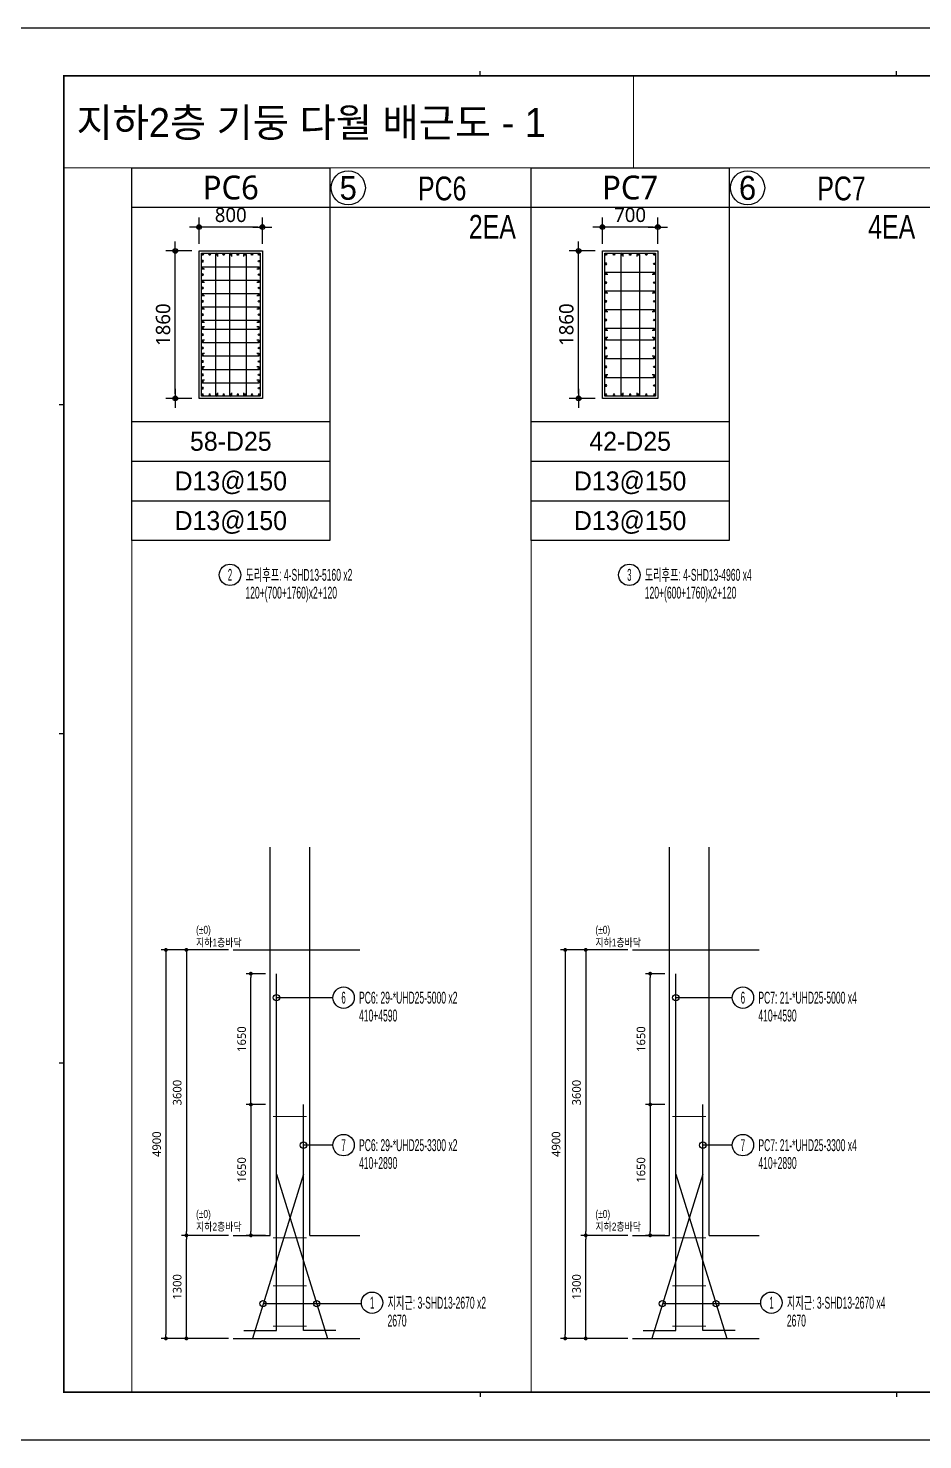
# Model space of a CAD drawing. Header units: millimetres. Extents: x 317501 to 814054, y -400799 to -14117.
# Drawn here: x 498670 to 509955, y -221948 to -204150 of the extents above; entities that cross this region are included whole.
import ezdxf
from ezdxf.enums import TextEntityAlignment as Align

# ---------------------------------------------------------------- set-up
doc = ezdxf.new("R2010")
doc.units = ezdxf.units.MM
doc.header["$LTSCALE"] = 38
doc.layers.get('Defpoints').update_dxf_attribs({"color": 145})
for name, color, linetype in [('254', 254, 'Continuous'), ('AMAC-NO', 5, 'Continuous'), ('BAR', 2, 'Continuous'), ('BARR', 1, 'Continuous'), ('DIM', 7, 'Continuous'), ('ELE', 7, 'Continuous'), ('HOOP', 2, 'Continuous'), ('LEADER', 7, 'Continuous'), ('RP_TAG', 7, 'Continuous'), ('XDIM', 7, 'Continuous'), ('XSTRUCT', 2, 'Continuous'), ('XTAG', 7, 'Continuous')]:
    doc.layers.add(name, color=color, linetype=linetype)
for name, color, linetype, lineweight in [('Main Bar', 7, 'Continuous', 0), ('TEXT', 3, 'Continuous', 9), ('XTITLE', 22, 'Continuous', 0)]:
    doc.layers.add(name, color=color, linetype=linetype, lineweight=lineweight)
doc.styles.add('ROMANS', font='malgun.ttf')
doc.styles.add('RPWK1', font='Dotum.ttf', dxfattribs={"bigfont": 'whgtxt.shx'})
doc.styles.add('돋음', font='Dotum.ttf')
doc.styles.add('맑은고딕', font='malgun.ttf')
doc.dimstyles.new('60(SUB-1.8)', dxfattribs={"dimscale": 60, "dimtxt": 1.8, "dimasz": 0.8, "dimexe": 1, "dimexo": 1, "dimgap": 1, "dimtad": 1, "dimdec": 0, "dimzin": 0, "dimdsep": 46, "dimtxsty": 'ROMANS', "dimblk": 'DOT', "dimcen": 1, "dimdle": 2, "dimclrd": 6, "dimclre": 6, "dimclrt": 7, "dimazin": 0, "dimtfac": 1, "dimtdec": 0, "dimtix": 1, "dimtmove": 2, "dimatfit": 3, "dimldrblk": 'DIMDOT', "dimfxl": 0, "dimtolj": 1, "dimtzin": 0, "dimarcsym": 0})
doc.dimstyles.new('DIM_40', dxfattribs={"dimscale": 40, "dimtxt": 3, "dimasz": 1, "dimexe": 2, "dimexo": 1.5, "dimgap": 1, "dimtad": 1, "dimdec": 0, "dimzin": 0, "dimdsep": 46, "dimtxsty": '맑은고딕', "dimblk1": 'DIMDOT', "dimblk2": 'DIMDOT', "dimsah": 1, "dimcen": 0.09, "dimdle": 2, "dimclrd": 7, "dimclre": 7, "dimclrt": 6, "dimadec": 0, "dimazin": 0, "dimtfac": 1, "dimtdec": 0, "dimtix": 1, "dimtmove": 2, "dimatfit": 3, "dimldrblk": 'DIMDOT', "dimfxl": 0, "dimtolj": 1, "dimtzin": 0, "dimarcsym": 0})

# ---------------------------------------------------------------- blocks, each defined once
blk = doc.blocks.new('dhs_sheet2e')
at = {"color": 7}
for p, q in [((20500.6, 57331.7), (20500.6, 57531.5)), ((38004.8, 57331.7), (38004.8, 57531.5)), ((2996.4, 43498.2), (2796.7, 43498.2)), ((2996.4, 29664.7), (2796.7, 29664.7)), ((2996.4, 15831.2), (2796.7, 15831.2)), ((20500.6, 1997.6), (20500.6, 1797.9)), ((38004.8, 1997.6), (38004.8, 1797.9))]:
    blk.add_line(p, q, dxfattribs=at)
blk.add_lwpolyline([(84000, 0), (84000, 59329.4), (0, 59329.4), (0, 0)], close=True, dxfattribs=at)
at = {"color": 30, "const_width": 64.9}
blk.add_lwpolyline([(81003.6, 57331.7), (2996.4, 57331.7), (2996.4, 1997.6), (81003.6, 1997.6)], close=True, dxfattribs=at)
blk = doc.blocks.new('sdhdtbhse')
at = {"color": 255, "xscale": 0.75, "yscale": 0.75, "zscale": 0.75}
blk.add_blockref('dhs_sheet2e', (0, -44497), dxfattribs=at)
blk = doc.blocks.new('_Dot')
at = {"color": 0, "linetype": 'ByBlock', "lineweight": -2}
blk.add_line((-0.5, 0), (-1, 0), dxfattribs=at)
at = {"color": 0, "linetype": 'ByBlock', "const_width": 0.5}
blk.add_lwpolyline([(-0.25, 0, 1), (0.25, 0, 1)], format="xyb", close=True, dxfattribs=at)
blk = doc.blocks.new('*D1400')
at = {"layer": 'Defpoints', "color": 0, "linetype": 'Continuous', "transparency": 16777216}
for p in [(501255, -215771), (500407, -220671), (501255, -220671)]:
    blk.add_point(p, dxfattribs=at).dxf.unprotected_set("ltscale", 0)
at = {"layer": 'XDIM', "color": 6, "linetype": 'Continuous', "lineweight": -2, "transparency": 16777216}
for p, q in [((501195, -215771), (500347, -215771)), ((500407, -215819), (500407, -220623)), ((501195, -220671), (500347, -220671))]:
    blk.add_line(p, q, dxfattribs=at).dxf.unprotected_set("ltscale", 0)
at = {"layer": 'XDIM', "color": 6, "linetype": 'Continuous', "lineweight": -2, "transparency": 16777216, "xscale": 48, "yscale": 48, "zscale": 48}
for p, rotation in [((500407, -215771), 90), ((500407, -220671), 270)]:
    blk.add_blockref('_Dot', p, dxfattribs=dict(at, rotation=rotation)).dxf.unprotected_set("ltscale", 0)
at = {"layer": 'XDIM', "color": 7, "linetype": 'Continuous', "transparency": 16777216, "insert": (500291, -218221), "char_height": 108, "attachment_point": 5, "rotation": 90, "style": 'ROMANS'}
blk.add_mtext('\\A1;4900', dxfattribs=at).dxf.unprotected_set("ltscale", 0)
blk = doc.blocks.new('DIMDOT')
at = {"layer": 'DIM', "linetype": 'Continuous'}
blk.add_line((-2, 0), (2, 0), dxfattribs=at)
for radius in [0.5, 0.25]:
    blk.add_circle((0, 0), radius, dxfattribs=at)
blk = doc.blocks.new('*D1401')
at = {"layer": 'Defpoints', "color": 0, "linetype": 'Continuous', "transparency": 16777216}
for p in [(501255, -215771), (500666, -219371), (501255, -219371)]:
    blk.add_point(p, dxfattribs=at).dxf.unprotected_set("ltscale", 0)
at = {"layer": 'XDIM', "color": 6, "linetype": 'Continuous', "lineweight": -2, "transparency": 16777216}
for p, q in [((501195, -215771), (500606, -215771)), ((500666, -215819), (500666, -219323)), ((501195, -219371), (500606, -219371))]:
    blk.add_line(p, q, dxfattribs=at).dxf.unprotected_set("ltscale", 0)
at = {"layer": 'XDIM', "color": 6, "linetype": 'Continuous', "lineweight": -2, "transparency": 16777216, "xscale": 48, "yscale": 48, "zscale": 48}
for p, rotation in [((500666, -215771), 90), ((500666, -219371), 270)]:
    blk.add_blockref('_Dot', p, dxfattribs=dict(at, rotation=rotation)).dxf.unprotected_set("ltscale", 0)
at = {"layer": 'XDIM', "color": 7, "linetype": 'Continuous', "transparency": 16777216, "insert": (500550, -217571), "char_height": 108, "attachment_point": 5, "rotation": 90, "style": 'ROMANS'}
blk.add_mtext('\\A1;3600', dxfattribs=at).dxf.unprotected_set("ltscale", 0)
blk = doc.blocks.new('*D1402')
at = {"layer": 'Defpoints', "color": 0, "linetype": 'Continuous', "transparency": 16777216}
for p in [(500666, -219371), (501255, -219371), (501255, -220671)]:
    blk.add_point(p, dxfattribs=at).dxf.unprotected_set("ltscale", 0)
at = {"layer": 'XDIM', "color": 6, "linetype": 'Continuous', "lineweight": -2, "transparency": 16777216}
for p, q in [((501195, -219371), (500606, -219371)), ((500666, -220623), (500666, -219419)), ((501195, -220671), (500606, -220671))]:
    blk.add_line(p, q, dxfattribs=at).dxf.unprotected_set("ltscale", 0)
at = {"layer": 'XDIM', "color": 6, "linetype": 'Continuous', "lineweight": -2, "transparency": 16777216, "xscale": 48, "yscale": 48, "zscale": 48}
for p, rotation in [((500666, -219371), 90), ((500666, -220671), 270)]:
    blk.add_blockref('_Dot', p, dxfattribs=dict(at, rotation=rotation)).dxf.unprotected_set("ltscale", 0)
at = {"layer": 'XDIM', "color": 7, "linetype": 'Continuous', "transparency": 16777216, "insert": (500550, -220021), "char_height": 108, "attachment_point": 5, "rotation": 90, "style": 'ROMANS'}
blk.add_mtext('\\A1;1300', dxfattribs=at).dxf.unprotected_set("ltscale", 0)
blk = doc.blocks.new('*D1403')
at = {"layer": 'Defpoints', "color": 0, "linetype": 'Continuous', "transparency": 16777216}
for p in [(501722, -217721), (501479, -219371), (501722, -219371)]:
    blk.add_point(p, dxfattribs=at).dxf.unprotected_set("ltscale", 0)
at = {"layer": 'XDIM', "color": 6, "linetype": 'Continuous', "lineweight": -2, "transparency": 16777216}
for p, q in [((501662, -217721), (501419, -217721)), ((501479, -217769), (501479, -219323)), ((501662, -219371), (501419, -219371))]:
    blk.add_line(p, q, dxfattribs=at).dxf.unprotected_set("ltscale", 0)
at = {"layer": 'XDIM', "color": 6, "linetype": 'Continuous', "lineweight": -2, "transparency": 16777216, "xscale": 48, "yscale": 48, "zscale": 48}
for p, rotation in [((501479, -217721), 90), ((501479, -219371), 270)]:
    blk.add_blockref('_Dot', p, dxfattribs=dict(at, rotation=rotation)).dxf.unprotected_set("ltscale", 0)
at = {"layer": 'XDIM', "color": 7, "linetype": 'Continuous', "transparency": 16777216, "insert": (501363, -218546), "char_height": 108, "attachment_point": 5, "rotation": 90, "style": 'ROMANS'}
blk.add_mtext('\\A1;1650', dxfattribs=at).dxf.unprotected_set("ltscale", 0)
blk = doc.blocks.new('*D1404')
at = {"layer": 'Defpoints', "color": 0, "linetype": 'Continuous', "transparency": 16777216}
for p in [(501479, -216071), (501722, -216071), (501722, -217721)]:
    blk.add_point(p, dxfattribs=at).dxf.unprotected_set("ltscale", 0)
at = {"layer": 'XDIM', "color": 6, "linetype": 'Continuous', "lineweight": -2, "transparency": 16777216}
for p, q in [((501662, -216071), (501419, -216071)), ((501479, -217673), (501479, -216119)), ((501662, -217721), (501419, -217721))]:
    blk.add_line(p, q, dxfattribs=at).dxf.unprotected_set("ltscale", 0)
at = {"layer": 'XDIM', "color": 6, "linetype": 'Continuous', "lineweight": -2, "transparency": 16777216, "xscale": 48, "yscale": 48, "zscale": 48}
for p, rotation in [((501479, -216071), 90), ((501479, -217721), 270)]:
    blk.add_blockref('_Dot', p, dxfattribs=dict(at, rotation=rotation)).dxf.unprotected_set("ltscale", 0)
at = {"layer": 'XDIM', "color": 7, "linetype": 'Continuous', "transparency": 16777216, "insert": (501363, -216896), "char_height": 108, "attachment_point": 5, "rotation": 90, "style": 'ROMANS'}
blk.add_mtext('\\A1;1650', dxfattribs=at).dxf.unprotected_set("ltscale", 0)
blk = doc.blocks.new('*D1367')
at = {"layer": 'Defpoints', "color": 0, "transparency": 16777216}
for p in [(522043, -214380), (522343, -214380), (522343, -216240)]:
    blk.add_point(p, dxfattribs=at)
at = {"layer": 'DIM', "color": 7, "lineweight": -2, "transparency": 16777216}
for p, q in [((522253, -214380), (521923, -214380)), ((522043, -216180), (522043, -214440)), ((522253, -216240), (521923, -216240))]:
    blk.add_line(p, q, dxfattribs=at)
at = {"layer": 'DIM', "color": 7, "lineweight": -2, "transparency": 16777216, "xscale": 60, "yscale": 60, "zscale": 60}
for p, rotation in [((522043, -214380), 90), ((522043, -216240), 270)]:
    blk.add_blockref('DIMDOT', p, dxfattribs=dict(at, rotation=rotation))
at = {"layer": 'DIM', "color": 6, "transparency": 16777216, "insert": (521890, -215310), "char_height": 180, "attachment_point": 5, "rotation": 90, "style": '맑은고딕'}
blk.add_mtext('\\A1;1860', dxfattribs=at)
blk = doc.blocks.new('*D1368')
at = {"layer": 'Defpoints', "color": 0, "transparency": 16777216}
for p in [(522343, -214080), (522343, -214380), (523143, -214380)]:
    blk.add_point(p, dxfattribs=at)
at = {"layer": 'DIM', "color": 7, "lineweight": -2, "transparency": 16777216}
for p, q in [((522343, -214290), (522343, -213960)), ((523083, -214080), (522403, -214080)), ((523143, -214290), (523143, -213960))]:
    blk.add_line(p, q, dxfattribs=at)
at = {"layer": 'DIM', "color": 7, "lineweight": -2, "transparency": 16777216, "xscale": 60, "yscale": 60, "zscale": 60, "rotation": 180}
blk.add_blockref('DIMDOT', (522343, -214080), dxfattribs=at)
at = {"layer": 'DIM', "color": 7, "lineweight": -2, "transparency": 16777216, "xscale": 60, "yscale": 60, "zscale": 60}
blk.add_blockref('DIMDOT', (523143, -214080), dxfattribs=at)
at = {"layer": 'DIM', "color": 6, "transparency": 16777216, "insert": (522743, -213927), "char_height": 180, "attachment_point": 5, "style": '맑은고딕'}
blk.add_mtext('\\A1;800', dxfattribs=at)
blk = doc.blocks.new('BAR')
at = {"layer": 'BARR'}
h = blk.add_hatch(color=256, dxfattribs=at)
edge = h.paths.add_edge_path()
edge.add_arc((0, 0), 15, 0, 360)
blk.add_circle((0, 0), 15, dxfattribs=at)
blk = doc.blocks.new('*D1369')
at = {"layer": 'Defpoints', "color": 0, "transparency": 16777216}
for p in [(530643, -223697), (530943, -223697), (530943, -225557)]:
    blk.add_point(p, dxfattribs=at)
at = {"layer": 'DIM', "color": 7, "lineweight": -2, "transparency": 16777216}
for p, q in [((530853, -223697), (530523, -223697)), ((530643, -225497), (530643, -223757)), ((530853, -225557), (530523, -225557))]:
    blk.add_line(p, q, dxfattribs=at)
at = {"layer": 'DIM', "color": 7, "lineweight": -2, "transparency": 16777216, "xscale": 60, "yscale": 60, "zscale": 60}
for p, rotation in [((530643, -223697), 90), ((530643, -225557), 270)]:
    blk.add_blockref('DIMDOT', p, dxfattribs=dict(at, rotation=rotation))
at = {"layer": 'DIM', "color": 6, "transparency": 16777216, "insert": (530490, -224627), "char_height": 180, "attachment_point": 5, "rotation": 90, "style": '맑은고딕'}
blk.add_mtext('\\A1;1860', dxfattribs=at)
blk = doc.blocks.new('*D1370')
at = {"layer": 'Defpoints', "color": 0, "transparency": 16777216}
for p in [(530943, -223397), (530943, -223697), (531643, -223697)]:
    blk.add_point(p, dxfattribs=at)
at = {"layer": 'DIM', "color": 7, "lineweight": -2, "transparency": 16777216}
for p, q in [((530943, -223607), (530943, -223277)), ((531643, -223607), (531643, -223277)), ((531583, -223397), (531003, -223397))]:
    blk.add_line(p, q, dxfattribs=at)
at = {"layer": 'DIM', "color": 7, "lineweight": -2, "transparency": 16777216, "xscale": 60, "yscale": 60, "zscale": 60, "rotation": 180}
blk.add_blockref('DIMDOT', (530943, -223397), dxfattribs=at)
at = {"layer": 'DIM', "color": 7, "lineweight": -2, "transparency": 16777216, "xscale": 60, "yscale": 60, "zscale": 60}
blk.add_blockref('DIMDOT', (531643, -223397), dxfattribs=at)
at = {"layer": 'DIM', "color": 6, "transparency": 16777216, "insert": (531293, -223244), "char_height": 180, "attachment_point": 5, "style": '맑은고딕'}
blk.add_mtext('\\A1;700', dxfattribs=at)
blk = doc.blocks.new('*D1405')
at = {"layer": 'Defpoints', "color": 0, "linetype": 'Continuous', "transparency": 16777216}
for p in [(506292, -215771), (505444, -220671), (506292, -220671)]:
    blk.add_point(p, dxfattribs=at).dxf.unprotected_set("ltscale", 0)
at = {"layer": 'XDIM', "color": 6, "linetype": 'Continuous', "lineweight": -2, "transparency": 16777216}
for p, q in [((506232, -215771), (505384, -215771)), ((505444, -215819), (505444, -220623)), ((506232, -220671), (505384, -220671))]:
    blk.add_line(p, q, dxfattribs=at).dxf.unprotected_set("ltscale", 0)
at = {"layer": 'XDIM', "color": 6, "linetype": 'Continuous', "lineweight": -2, "transparency": 16777216, "xscale": 48, "yscale": 48, "zscale": 48}
for p, rotation in [((505444, -215771), 90), ((505444, -220671), 270)]:
    blk.add_blockref('_Dot', p, dxfattribs=dict(at, rotation=rotation)).dxf.unprotected_set("ltscale", 0)
at = {"layer": 'XDIM', "color": 7, "linetype": 'Continuous', "transparency": 16777216, "insert": (505329, -218221), "char_height": 108, "attachment_point": 5, "rotation": 90, "style": 'ROMANS'}
blk.add_mtext('\\A1;4900', dxfattribs=at).dxf.unprotected_set("ltscale", 0)
blk = doc.blocks.new('*D1406')
at = {"layer": 'Defpoints', "color": 0, "linetype": 'Continuous', "transparency": 16777216}
for p in [(506292, -215771), (505703, -219371), (506292, -219371)]:
    blk.add_point(p, dxfattribs=at).dxf.unprotected_set("ltscale", 0)
at = {"layer": 'XDIM', "color": 6, "linetype": 'Continuous', "lineweight": -2, "transparency": 16777216}
for p, q in [((506232, -215771), (505643, -215771)), ((505703, -215819), (505703, -219323)), ((506232, -219371), (505643, -219371))]:
    blk.add_line(p, q, dxfattribs=at).dxf.unprotected_set("ltscale", 0)
at = {"layer": 'XDIM', "color": 6, "linetype": 'Continuous', "lineweight": -2, "transparency": 16777216, "xscale": 48, "yscale": 48, "zscale": 48}
for p, rotation in [((505703, -215771), 90), ((505703, -219371), 270)]:
    blk.add_blockref('_Dot', p, dxfattribs=dict(at, rotation=rotation)).dxf.unprotected_set("ltscale", 0)
at = {"layer": 'XDIM', "color": 7, "linetype": 'Continuous', "transparency": 16777216, "insert": (505587, -217571), "char_height": 108, "attachment_point": 5, "rotation": 90, "style": 'ROMANS'}
blk.add_mtext('\\A1;3600', dxfattribs=at).dxf.unprotected_set("ltscale", 0)
blk = doc.blocks.new('*D1407')
at = {"layer": 'Defpoints', "color": 0, "linetype": 'Continuous', "transparency": 16777216}
for p in [(505703, -219371), (506292, -219371), (506292, -220671)]:
    blk.add_point(p, dxfattribs=at).dxf.unprotected_set("ltscale", 0)
at = {"layer": 'XDIM', "color": 6, "linetype": 'Continuous', "lineweight": -2, "transparency": 16777216}
for p, q in [((506232, -219371), (505643, -219371)), ((505703, -220623), (505703, -219419)), ((506232, -220671), (505643, -220671))]:
    blk.add_line(p, q, dxfattribs=at).dxf.unprotected_set("ltscale", 0)
at = {"layer": 'XDIM', "color": 6, "linetype": 'Continuous', "lineweight": -2, "transparency": 16777216, "xscale": 48, "yscale": 48, "zscale": 48}
for p, rotation in [((505703, -219371), 90), ((505703, -220671), 270)]:
    blk.add_blockref('_Dot', p, dxfattribs=dict(at, rotation=rotation)).dxf.unprotected_set("ltscale", 0)
at = {"layer": 'XDIM', "color": 7, "linetype": 'Continuous', "transparency": 16777216, "insert": (505587, -220021), "char_height": 108, "attachment_point": 5, "rotation": 90, "style": 'ROMANS'}
blk.add_mtext('\\A1;1300', dxfattribs=at).dxf.unprotected_set("ltscale", 0)
blk = doc.blocks.new('*D1408')
at = {"layer": 'Defpoints', "color": 0, "linetype": 'Continuous', "transparency": 16777216}
for p in [(506760, -217721), (506516, -219371), (506760, -219371)]:
    blk.add_point(p, dxfattribs=at).dxf.unprotected_set("ltscale", 0)
at = {"layer": 'XDIM', "color": 6, "linetype": 'Continuous', "lineweight": -2, "transparency": 16777216}
for p, q in [((506700, -217721), (506456, -217721)), ((506516, -217769), (506516, -219323)), ((506700, -219371), (506456, -219371))]:
    blk.add_line(p, q, dxfattribs=at).dxf.unprotected_set("ltscale", 0)
at = {"layer": 'XDIM', "color": 6, "linetype": 'Continuous', "lineweight": -2, "transparency": 16777216, "xscale": 48, "yscale": 48, "zscale": 48}
for p, rotation in [((506516, -217721), 90), ((506516, -219371), 270)]:
    blk.add_blockref('_Dot', p, dxfattribs=dict(at, rotation=rotation)).dxf.unprotected_set("ltscale", 0)
at = {"layer": 'XDIM', "color": 7, "linetype": 'Continuous', "transparency": 16777216, "insert": (506400, -218546), "char_height": 108, "attachment_point": 5, "rotation": 90, "style": 'ROMANS'}
blk.add_mtext('\\A1;1650', dxfattribs=at).dxf.unprotected_set("ltscale", 0)
blk = doc.blocks.new('*D1409')
at = {"layer": 'Defpoints', "color": 0, "linetype": 'Continuous', "transparency": 16777216}
for p in [(506516, -216071), (506760, -216071), (506760, -217721)]:
    blk.add_point(p, dxfattribs=at).dxf.unprotected_set("ltscale", 0)
at = {"layer": 'XDIM', "color": 6, "linetype": 'Continuous', "lineweight": -2, "transparency": 16777216}
for p, q in [((506700, -216071), (506456, -216071)), ((506516, -217673), (506516, -216119)), ((506700, -217721), (506456, -217721))]:
    blk.add_line(p, q, dxfattribs=at).dxf.unprotected_set("ltscale", 0)
at = {"layer": 'XDIM', "color": 6, "linetype": 'Continuous', "lineweight": -2, "transparency": 16777216, "xscale": 48, "yscale": 48, "zscale": 48}
for p, rotation in [((506516, -216071), 90), ((506516, -217721), 270)]:
    blk.add_blockref('_Dot', p, dxfattribs=dict(at, rotation=rotation)).dxf.unprotected_set("ltscale", 0)
at = {"layer": 'XDIM', "color": 7, "linetype": 'Continuous', "transparency": 16777216, "insert": (506400, -216896), "char_height": 108, "attachment_point": 5, "rotation": 90, "style": 'ROMANS'}
blk.add_mtext('\\A1;1650', dxfattribs=at).dxf.unprotected_set("ltscale", 0)
blk = doc.blocks.new('*U1535', base_point=(506118.908, -211041.9541))
at = {"layer": 'RP_TAG', "color": 0, "linetype": 'Continuous', "ltscale": 100}
blk.add_circle((506252.908, -211041.9541), 135, dxfattribs=at)
at = {"layer": 'RP_TAG', "color": 0, "linetype": 'Continuous', "ltscale": 100, "style": 'RPWK1', "width": 0.5}
blk.add_text('3', height=150, dxfattribs=at).set_placement((506252.908, -211041.9541), align=Align.MIDDLE_CENTER)
at = {"layer": 'RP_TAG', "color": 0, "linetype": 'Continuous', "ltscale": 100, "style": 'RPWK1', "width": 0.55}
for s, p in [('도리후프: 4-SHD13-4960 x4', (506447.908, -211041.9541)), ('120+(600+1760)x2+120', (506447.908, -211266.9541))]:
    blk.add_text(s, height=150, dxfattribs=at).set_placement(p, align=Align.MIDDLE_LEFT)
blk = doc.blocks.new('*U1536', base_point=(501081.6098, -211041.9541))
at = {"layer": 'RP_TAG', "color": 0, "linetype": 'Continuous', "ltscale": 100}
blk.add_circle((501215.6098, -211041.9541), 135, dxfattribs=at)
at = {"layer": 'RP_TAG', "color": 0, "linetype": 'Continuous', "ltscale": 100, "style": 'RPWK1', "width": 0.5}
blk.add_text('2', height=150, dxfattribs=at).set_placement((501215.6098, -211041.9541), align=Align.MIDDLE_CENTER)
at = {"layer": 'RP_TAG', "color": 0, "linetype": 'Continuous', "ltscale": 100, "style": 'RPWK1', "width": 0.55}
for s, p in [('도리후프: 4-SHD13-5160 x2', (501410.6098, -211041.9541)), ('120+(700+1760)x2+120', (501410.6098, -211266.9541))]:
    blk.add_text(s, height=150, dxfattribs=at).set_placement(p, align=Align.MIDDLE_LEFT)
blk = doc.blocks.new('*U1539', base_point=(507911.256, -220220.6695))
at = {"layer": 'RP_TAG', "color": 0, "linetype": 'Continuous', "ltscale": 100}
blk.add_circle((508045.256, -220220.6695), 135, dxfattribs=at)
at = {"layer": 'RP_TAG', "color": 0, "linetype": 'Continuous', "ltscale": 100, "style": 'RPWK1', "width": 0.5}
blk.add_text('1', height=150, dxfattribs=at).set_placement((508045.256, -220220.6695), align=Align.MIDDLE_CENTER)
at = {"layer": 'RP_TAG', "color": 0, "linetype": 'Continuous', "ltscale": 100, "style": 'RPWK1', "width": 0.55}
for s, p in [('지지근: 3-SHD13-2670 x4', (508240.256, -220220.6695)), ('2670', (508240.256, -220445.6695))]:
    blk.add_text(s, height=150, dxfattribs=at).set_placement(p, align=Align.MIDDLE_LEFT)
blk = doc.blocks.new('*U1540', base_point=(502873.9578, -220220.6695))
at = {"layer": 'RP_TAG', "color": 0, "linetype": 'Continuous', "ltscale": 100}
blk.add_circle((503007.9578, -220220.6695), 135, dxfattribs=at)
at = {"layer": 'RP_TAG', "color": 0, "linetype": 'Continuous', "ltscale": 100, "style": 'RPWK1', "width": 0.5}
blk.add_text('1', height=150, dxfattribs=at).set_placement((503007.9578, -220220.6695), align=Align.MIDDLE_CENTER)
at = {"layer": 'RP_TAG', "color": 0, "linetype": 'Continuous', "ltscale": 100, "style": 'RPWK1', "width": 0.55}
for s, p in [('지지근: 3-SHD13-2670 x2', (503202.9578, -220220.6695)), ('2670', (503202.9578, -220445.6695))]:
    blk.add_text(s, height=150, dxfattribs=at).set_placement(p, align=Align.MIDDLE_LEFT)
blk = doc.blocks.new('*U1549', base_point=(507551.6298, -218233.1771))
at = {"layer": 'RP_TAG', "color": 0, "linetype": 'Continuous', "ltscale": 100}
blk.add_circle((507685.6298, -218233.1771), 135, dxfattribs=at)
at = {"layer": 'RP_TAG', "color": 0, "linetype": 'Continuous', "ltscale": 100, "style": 'RPWK1', "width": 0.5}
blk.add_text('7', height=150, dxfattribs=at).set_placement((507685.6298, -218233.1771), align=Align.MIDDLE_CENTER)
at = {"layer": 'RP_TAG', "color": 0, "linetype": 'Continuous', "ltscale": 100, "style": 'RPWK1', "width": 0.55}
for s, p in [('PC7: 21-*UHD25-3300 x4', (507880.6298, -218233.1771)), ('410+2890', (507880.6298, -218458.1771))]:
    blk.add_text(s, height=150, dxfattribs=at).set_placement(p, align=Align.MIDDLE_LEFT)
blk = doc.blocks.new('*U1550', base_point=(502514.3316, -218233.1771))
at = {"layer": 'RP_TAG', "color": 0, "linetype": 'Continuous', "ltscale": 100}
blk.add_circle((502648.3316, -218233.1771), 135, dxfattribs=at)
at = {"layer": 'RP_TAG', "color": 0, "linetype": 'Continuous', "ltscale": 100, "style": 'RPWK1', "width": 0.5}
blk.add_text('7', height=150, dxfattribs=at).set_placement((502648.3316, -218233.1771), align=Align.MIDDLE_CENTER)
at = {"layer": 'RP_TAG', "color": 0, "linetype": 'Continuous', "ltscale": 100, "style": 'RPWK1', "width": 0.55}
for s, p in [('PC6: 29-*UHD25-3300 x2', (502843.3316, -218233.1771)), ('410+2890', (502843.3316, -218458.1771))]:
    blk.add_text(s, height=150, dxfattribs=at).set_placement(p, align=Align.MIDDLE_LEFT)
blk = doc.blocks.new('*U1556', base_point=(507551.6298, -216373.7286))
at = {"layer": 'RP_TAG', "color": 0, "linetype": 'Continuous', "ltscale": 100}
blk.add_circle((507685.6298, -216373.7286), 135, dxfattribs=at)
at = {"layer": 'RP_TAG', "color": 0, "linetype": 'Continuous', "ltscale": 100, "style": 'RPWK1', "width": 0.5}
blk.add_text('6', height=150, dxfattribs=at).set_placement((507685.6298, -216373.7286), align=Align.MIDDLE_CENTER)
at = {"layer": 'RP_TAG', "color": 0, "linetype": 'Continuous', "ltscale": 100, "style": 'RPWK1', "width": 0.55}
for s, p in [('PC7: 21-*UHD25-5000 x4', (507880.6298, -216373.7286)), ('410+4590', (507880.6298, -216598.7286))]:
    blk.add_text(s, height=150, dxfattribs=at).set_placement(p, align=Align.MIDDLE_LEFT)
blk = doc.blocks.new('*U1557', base_point=(502514.3316, -216373.7286))
at = {"layer": 'RP_TAG', "color": 0, "linetype": 'Continuous', "ltscale": 100}
blk.add_circle((502648.3316, -216373.7286), 135, dxfattribs=at)
at = {"layer": 'RP_TAG', "color": 0, "linetype": 'Continuous', "ltscale": 100, "style": 'RPWK1', "width": 0.5}
blk.add_text('6', height=150, dxfattribs=at).set_placement((502648.3316, -216373.7286), align=Align.MIDDLE_CENTER)
at = {"layer": 'RP_TAG', "color": 0, "linetype": 'Continuous', "ltscale": 100, "style": 'RPWK1', "width": 0.55}
for s, p in [('PC6: 29-*UHD25-5000 x2', (502843.3316, -216373.7286)), ('410+4590', (502843.3316, -216598.7286))]:
    blk.add_text(s, height=150, dxfattribs=at).set_placement(p, align=Align.MIDDLE_LEFT)
blk = doc.blocks.new('PC6')
at = {"layer": 'BAR'}
blk.add_lwpolyline([(1620, 1820), (880, 1820), (880, 3620), (1620, 3620)], close=True, dxfattribs=at)
at = {"layer": 'ELE'}
blk.add_lwpolyline([(850, 1790), (850, 3650), (1650, 3650), (1650, 1790)], close=True, dxfattribs=at)
at = {"layer": 'HOOP'}
for points in [[(1087.5, 3580), (1087.5, 3605, 1), (1057.5, 3605), (1057.5, 1835, 1), (1087.5, 1835), (1087.5, 1860)], [(1265, 3580), (1265, 3605, 1), (1235, 3605), (1235, 1835, 1), (1265, 1835), (1265, 1860)], [(1412.5, 3580), (1412.5, 3605, -1), (1442.5, 3605), (1442.5, 1835, -1), (1412.5, 1835), (1412.5, 1860)], [(920, 3421.4), (895, 3421.4, -1), (895, 3451.4), (1605, 3451.4, -1), (1605, 3421.4), (1580, 3421.4)], [(920, 3252.9), (895, 3252.9, -1), (895, 3282.9), (1605, 3282.9, -1), (1605, 3252.9), (1580, 3252.9)], [(920, 3084.3), (895, 3084.3, -1), (895, 3114.3), (1605, 3114.3, -1), (1605, 3084.3), (1580, 3084.3)], [(920, 2915.7), (895, 2915.7, -1), (895, 2945.7), (1605, 2945.7, -1), (1605, 2915.7), (1580, 2915.7)], [(920, 2747.1), (895, 2747.1, -1), (895, 2777.1), (1605, 2777.1, -1), (1605, 2747.1), (1580, 2747.1)], [(920, 2692.9), (895, 2692.9, 1), (895, 2662.9), (1605, 2662.9, 1), (1605, 2692.9), (1580, 2692.9)], [(920, 2524.3), (895, 2524.3, 1), (895, 2494.3), (1605, 2494.3, 1), (1605, 2524.3), (1580, 2524.3)], [(920, 2355.7), (895, 2355.7, 1), (895, 2325.7), (1605, 2325.7, 1), (1605, 2355.7), (1580, 2355.7)], [(920, 2187.1), (895, 2187.1, 1), (895, 2157.1), (1605, 2157.1, 1), (1605, 2187.1), (1580, 2187.1)], [(920, 2018.6), (895, 2018.6, 1), (895, 1988.6), (1605, 1988.6, 1), (1605, 2018.6), (1580, 2018.6)]]:
    blk.add_lwpolyline(points, format="xyb", dxfattribs=at)
at = {"layer": 'LEADER'}
for p, q in [((0, 4200), (2500, 4200)), ((0, 1500), (2500, 1500)), ((0, 1000), (2500, 1000)), ((0, 500), (2500, 500))]:
    blk.add_line(p, q, dxfattribs=at)
blk.add_lwpolyline([(2500, 4700), (2500, 0), (0, 0), (0, 4700), (2500, 4700)], dxfattribs=at)
at = {"layer": 'BAR', "xscale": 0.6666666666666666, "yscale": 0.6666666666666666, "zscale": 0.6666666666666666, "rotation": 180}
for p in [(895, 3605), (983.7, 3605), (1072.5, 3605), (1161.2, 3605), (1250, 3605), (1338.8, 3605), (1427.5, 3605), (1516.3, 3605), (1605, 3605)]:
    blk.add_blockref('BAR', p, dxfattribs=at)
at = {"layer": 'BAR', "yscale": 0.6666666666666666, "zscale": 0.6666666666666666}
for p, xscale in [((895, 3520.7), -0.6666666666666666), ((895, 3436.4), -0.6666666666666666), ((1605, 3520.7), 0.6666666666666666), ((1605, 3436.4), 0.6666666666666666), ((895, 3352.1), -0.6666666666666666), ((895, 3267.9), -0.6666666666666666), ((1605, 3352.1), 0.6666666666666666), ((1605, 3267.9), 0.6666666666666666), ((895, 3183.6), -0.6666666666666666), ((895, 3099.3), -0.6666666666666666), ((1605, 3183.6), 0.6666666666666666), ((1605, 3099.3), 0.6666666666666666), ((895, 3015), -0.6666666666666666), ((895, 2930.7), -0.6666666666666666), ((895, 2846.4), -0.6666666666666666), ((1605, 3015), 0.6666666666666666), ((1605, 2930.7), 0.6666666666666666), ((1605, 2846.4), 0.6666666666666666), ((895, 2762.1), -0.6666666666666666), ((895, 2677.9), -0.6666666666666666), ((1605, 2762.1), 0.6666666666666666), ((1605, 2677.9), 0.6666666666666666), ((895, 2593.6), -0.6666666666666666), ((895, 2509.3), -0.6666666666666666), ((1605, 2593.6), 0.6666666666666666), ((1605, 2509.3), 0.6666666666666666), ((895, 2425), -0.6666666666666666), ((895, 2340.7), -0.6666666666666666), ((1605, 2425), 0.6666666666666666), ((1605, 2340.7), 0.6666666666666666), ((895, 2256.4), -0.6666666666666666), ((895, 2172.1), -0.6666666666666666), ((1605, 2256.4), 0.6666666666666666), ((1605, 2172.1), 0.6666666666666666), ((895, 2087.9), -0.6666666666666666), ((895, 2003.6), -0.6666666666666666), ((1605, 2087.9), 0.6666666666666666), ((1605, 2003.6), 0.6666666666666666), ((895, 1919.3), -0.6666666666666666), ((895, 1835), -0.6666666666666666), ((983.7, 1835), -0.6666666666666666), ((1072.5, 1835), -0.6666666666666666), ((1161.2, 1835), -0.6666666666666666), ((1250, 1835), -0.6666666666666666), ((1338.8, 1835), -0.6666666666666666), ((1427.5, 1835), -0.6666666666666666), ((1516.3, 1835), -0.6666666666666666), ((1605, 1919.3), 0.6666666666666666), ((1605, 1835), -0.6666666666666666)]:
    blk.add_blockref('BAR', p, dxfattribs=dict(at, xscale=xscale))
at = {"layer": 'TEXT'}
for s, height, style, p in [('PC6', 300, '맑은고딕', (1250, 4450)), ('58-D25', 240, '돋음', (1250, 1250)), ('D13@150', 240, '돋음', (1250, 750)), ('D13@150', 240, '돋음', (1250, 250))]:
    blk.add_text(s, height=height, dxfattribs=dict(at, style=style)).set_placement(p, align=Align.MIDDLE_CENTER)
at = {"layer": 'DIM'}
dim = blk.add_linear_dim(base=(850, 3950), p1=(1650, 3650), p2=(850, 3650), dimstyle='DIM_40', override={"dimscale": 60}, dxfattribs=at)
dim.commit()
dim.dimension.update_dxf_attribs({"geometry": '*D1368', "text_midpoint": (1250, 4103), "insert": (-521493.5, 218030.2)})
dim = blk.add_linear_dim(base=(550, 3650), p1=(850, 1790), p2=(850, 3650), angle=270, dimstyle='DIM_40', override={"dimscale": 60}, dxfattribs=at)
dim.commit()
dim.dimension.update_dxf_attribs({"geometry": '*D1367', "text_midpoint": (396.5, 2720), "insert": (-521493.5, 218030.2)})
blk = doc.blocks.new('PC7')
at = {"layer": 'BAR'}
blk.add_lwpolyline([(1570, 1820), (930, 1820), (930, 3620), (1570, 3620)], close=True, dxfattribs=at)
at = {"layer": 'ELE'}
blk.add_lwpolyline([(900, 1790), (900, 3650), (1600, 3650), (1600, 1790)], close=True, dxfattribs=at)
at = {"layer": 'HOOP'}
for points in [[(1163.3, 3580), (1163.3, 3605, 1), (1133.3, 3605), (1133.3, 1835, 1), (1163.3, 1835), (1163.3, 1860)], [(1336.7, 3580), (1336.7, 3605, -1), (1366.7, 3605), (1366.7, 1835, -1), (1336.7, 1835), (1336.7, 1860)], [(970, 3354), (945, 3354, -1), (945, 3384), (1555, 3384, -1), (1555, 3354), (1530, 3354)], [(970, 3118), (945, 3118, -1), (945, 3148), (1555, 3148, -1), (1555, 3118), (1530, 3118)], [(970, 2882), (945, 2882, -1), (945, 2912), (1555, 2912, -1), (1555, 2882), (1530, 2882)], [(970, 2646), (945, 2646, -1), (945, 2676), (1555, 2676, -1), (1555, 2646), (1530, 2646)], [(970, 2558), (945, 2558, 1), (945, 2528), (1555, 2528, 1), (1555, 2558), (1530, 2558)], [(970, 2322), (945, 2322, 1), (945, 2292), (1555, 2292, 1), (1555, 2322), (1530, 2322)], [(970, 2086), (945, 2086, 1), (945, 2056), (1555, 2056, 1), (1555, 2086), (1530, 2086)]]:
    blk.add_lwpolyline(points, format="xyb", dxfattribs=at)
at = {"layer": 'LEADER'}
for p, q in [((0, 4200), (2500, 4200)), ((0, 1500), (2500, 1500)), ((0, 1000), (2500, 1000)), ((0, 500), (2500, 500))]:
    blk.add_line(p, q, dxfattribs=at)
blk.add_lwpolyline([(2500, 4700), (2500, 0), (0, 0), (0, 4700), (2500, 4700)], dxfattribs=at)
at = {"layer": 'BAR', "xscale": 0.6666666666666666, "yscale": 0.6666666666666666, "zscale": 0.6666666666666666, "rotation": 180}
for p in [(945, 3605), (1046.7, 3605), (1148.3, 3605), (1250, 3605), (1351.7, 3605), (1453.3, 3605), (1555, 3605)]:
    blk.add_blockref('BAR', p, dxfattribs=at)
at = {"layer": 'BAR', "yscale": 0.6666666666666666, "zscale": 0.6666666666666666}
for p, xscale in [((945, 3487), -0.6666666666666666), ((1555, 3487), 0.6666666666666666), ((945, 3369), -0.6666666666666666), ((945, 3251), -0.6666666666666666), ((1555, 3369), 0.6666666666666666), ((1555, 3251), 0.6666666666666666), ((945, 3133), -0.6666666666666666), ((1555, 3133), 0.6666666666666666), ((945, 3015), -0.6666666666666666), ((945, 2897), -0.6666666666666666), ((1555, 3015), 0.6666666666666666), ((1555, 2897), 0.6666666666666666), ((945, 2779), -0.6666666666666666), ((945, 2661), -0.6666666666666666), ((1555, 2779), 0.6666666666666666), ((1555, 2661), 0.6666666666666666), ((945, 2543), -0.6666666666666666), ((1555, 2543), 0.6666666666666666), ((945, 2425), -0.6666666666666666), ((945, 2307), -0.6666666666666666), ((1555, 2425), 0.6666666666666666), ((1555, 2307), 0.6666666666666666), ((945, 2189), -0.6666666666666666), ((1555, 2189), 0.6666666666666666), ((945, 2071), -0.6666666666666666), ((945, 1953), -0.6666666666666666), ((1555, 2071), 0.6666666666666666), ((1555, 1953), 0.6666666666666666), ((945, 1835), -0.6666666666666666), ((1046.7, 1835), -0.6666666666666666), ((1148.3, 1835), -0.6666666666666666), ((1250, 1835), -0.6666666666666666), ((1351.7, 1835), -0.6666666666666666), ((1453.3, 1835), -0.6666666666666666), ((1555, 1835), -0.6666666666666666)]:
    blk.add_blockref('BAR', p, dxfattribs=dict(at, xscale=xscale))
at = {"layer": 'TEXT'}
for s, height, style, p in [('PC7', 300, '맑은고딕', (1250, 4450)), ('42-D25', 240, '돋음', (1250, 1250)), ('D13@150', 240, '돋음', (1250, 750)), ('D13@150', 240, '돋음', (1250, 250))]:
    blk.add_text(s, height=height, dxfattribs=dict(at, style=style)).set_placement(p, align=Align.MIDDLE_CENTER)
at = {"layer": 'DIM'}
dim = blk.add_linear_dim(base=(900, 3950), p1=(1600, 3650), p2=(900, 3650), dimstyle='DIM_40', override={"dimscale": 60}, dxfattribs=at)
dim.commit()
dim.dimension.update_dxf_attribs({"geometry": '*D1370', "text_midpoint": (1250, 4103), "insert": (-530043.4, 227347.4)})
dim = blk.add_linear_dim(base=(600, 3650), p1=(900, 1790), p2=(900, 3650), angle=270, dimstyle='DIM_40', override={"dimscale": 60}, dxfattribs=at)
dim.commit()
dim.dimension.update_dxf_attribs({"geometry": '*D1369', "text_midpoint": (446.5, 2720), "insert": (-530043.4, 227347.4)})

msp = doc.modelspace()

# ---------------------------------------------------------------- linework, layer by layer
at = {"layer": '254', "color": 4, "linetype": 'Continuous'}
for p, q in [((502513.3, -216373.7), (501802.2, -216373.7)), ((507550.6, -216373.7), (506839.5, -216373.7)), ((502513.3, -218233.2), (502142.2, -218233.2)), ((507550.6, -218233.2), (507179.5, -218233.2)), ((502873.6, -220232.8), (501635.3, -220232.8)), ((507910.9, -220232.8), (506672.6, -220232.8))]:
    msp.add_line(p, q, dxfattribs=at)
for centre in [(501802.2, -216373.7), (506839.5, -216373.7), (502142.2, -218233.2), (507179.5, -218233.2), (501631.1, -220232.8), (502309.2, -220232.8), (506668.4, -220232.8), (507346.5, -220232.8)]:
    msp.add_circle(centre, 40, dxfattribs=at)
at = {"layer": 'AMAC-NO', "color": 2}
for centre in [(502706.9, -206162.3), (507744.2, -206162.3)]:
    msp.add_circle(centre, 216, dxfattribs=at)
at = {"layer": 'BAR', "color": 3}
for points in [[(501392.2, -220571), (501802.2, -220571), (501802.2, -216071)], [(506429.5, -220571), (506839.5, -220571), (506839.5, -216071)], [(502552.2, -220571), (502142.2, -220571), (502142.2, -217721)], [(507589.5, -220571), (507179.5, -220571), (507179.5, -217721)]]:
    msp.add_lwpolyline(points, dxfattribs=at)
at = {"layer": 'Main Bar', "color": 30, "linetype": 'Continuous'}
for p, q in [((501762.2, -217873.6), (502182.2, -217873.6)), ((506799.5, -217873.6), (507219.5, -217873.6)), ((501762.2, -219401.2), (502182.2, -219401.2)), ((506799.5, -219401.2), (507219.5, -219401.2)), ((501762.2, -220006), (502182.2, -220006)), ((506799.5, -220006), (507219.5, -220006)), ((501762.2, -220514.3), (502182.2, -220514.3)), ((506799.5, -220514.3), (507219.5, -220514.3))]:
    msp.add_line(p, q, dxfattribs=at).dxf.unprotected_set("ltscale", 0)
at = {"layer": 'XSTRUCT', "color": 5, "linetype": 'Continuous'}
for p, q in [((501722.2, -219371), (501722.2, -214477.1)), ((502222.2, -219371), (502222.2, -214477.1)), ((506759.5, -219371), (506759.5, -214477.1)), ((507259.5, -219371), (507259.5, -214477.1)), ((501255.1, -215771), (502851.9, -215771)), ((506292.4, -215771), (507889.2, -215771)), ((501255.1, -219371), (501722.2, -219371)), ((502222.2, -219371), (502851.9, -219371)), ((506292.4, -219371), (506759.5, -219371)), ((507259.5, -219371), (507889.2, -219371)), ((501255.1, -220671), (502851.9, -220671)), ((506292.4, -220671), (507889.2, -220671))]:
    msp.add_line(p, q, dxfattribs=at).dxf.unprotected_set("ltscale", 0)
at = {"layer": 'XSTRUCT', "color": 1}
for points in [[(502142.2, -218598.4), (501499.3, -220671)], [(501802.2, -218598.4), (502445.1, -220671)], [(507179.5, -218598.4), (506536.6, -220671)], [(506839.5, -218598.4), (507482.4, -220671)]]:
    msp.add_lwpolyline(points, dxfattribs=at)
at = {"layer": 'XTAG', "color": 4}
msp.add_lwpolyline([(499975.7, -206407.8), (520124.9, -206407.8)], dxfattribs=at)
at = {"layer": 'XTITLE', "color": 3, "ltscale": 2}
for p, q in [((499119.9, -205907.8), (520124.9, -205907.8)), ((499975.7, -205907.8), (499975.7, -221349))]:
    msp.add_line(p, q, dxfattribs=at)
msp.add_lwpolyline([(499119.9, -204748.8), (506304, -204748.8), (506304, -205907.8), (499119.9, -205907.8)], close=True, dxfattribs=at)
msp.add_lwpolyline([(505013, -205907.8), (505013, -221349)], dxfattribs=at)

# ---------------------------------------------------------------- block references
at = {"layer": 'RP_TAG', "color": 11, "linetype": 'Continuous', "ltscale": 5.03847e-312}
for name, p in [('*U1536', (501081.6, -211042)), ('*U1535', (506118.9, -211042)), ('*U1540', (502874, -220220.7)), ('*U1539', (507911.3, -220220.7))]:
    msp.add_blockref(name, p, dxfattribs=at)
at = {"layer": 'RP_TAG', "color": 135, "linetype": 'Continuous', "ltscale": 5.03847e-312}
for name, p in [('*U1557', (502514.3, -216373.7)), ('*U1556', (507551.6, -216373.7)), ('*U1550', (502514.3, -218233.2)), ('*U1549', (507551.6, -218233.2))]:
    msp.add_blockref(name, p, dxfattribs=at)
at = {"layer": 'XDIM', "color": 4, "xscale": 0.3999999986033871, "yscale": 0.3999999986033871, "zscale": 0.3999999986033871}
msp.add_blockref('sdhdtbhse', (498220.9, -204149.5), dxfattribs=at)
at = {"layer": 'XTAG', "color": 4}
for name, p in [('PC6', (499975.7, -210607.8)), ('PC7', (505013, -210607.8))]:
    msp.add_blockref(name, p, dxfattribs=at)

# ---------------------------------------------------------------- texts
at = {"layer": 'AMAC-NO', "color": 2, "style": '돋음'}
for s, p in [('5', (502706.9, -206162.3)), ('6', (507744.2, -206162.3))]:
    msp.add_text(s, height=300, dxfattribs=at).set_placement(p, align=Align.MIDDLE_CENTER)
at = {"layer": 'AMAC-NO', "color": 2, "style": '돋음', "width": 0.8}
for s, p in [('PC6', (503892.3, -206169.8)), ('PC7', (508929.6, -206169.8)), ('2EA', (504525.5, -206652.9)), ('4EA', (509562.8, -206652.9))]:
    msp.add_text(s, height=300, dxfattribs=at).set_placement(p, align=Align.MIDDLE_CENTER)
for s, p in [('(%%P0)', (500788.2, -215567.4)), ('(%%P0)', (505825.5, -215567.4)), ('지하1층바닥', (500788.2, -215728)), ('지하1층바닥', (505825.5, -215728)), ('(%%P0)', (500788.2, -219151.1)), ('(%%P0)', (505825.5, -219151.1)), ('지하2층바닥', (500788.2, -219311.7)), ('지하2층바닥', (505825.5, -219311.7))]:
    msp.add_text(s, height=100, dxfattribs=at).set_placement(p)
at = {"layer": 'XTITLE', "color": 2, "style": '돋음'}
msp.add_text('지하2층 기둥 다월 배근도 - 1', height=364.067, dxfattribs=at).set_placement((499279.2, -205339), align=Align.MIDDLE_LEFT)

# ---------------------------------------------------------------- dimensions: what is measured, and where the dimension line sits
at = {"layer": 'XDIM', "color": 4, "linetype": 'Continuous'}
for p1, p2, distance, picture, middle in [((501255.1, -215771), (501255.1, -220671), -847.9, '*D1400', (500291.4, -218221)), ((501255.1, -215771), (501255.1, -219371), -589.4, '*D1401', (500549.9, -217571)), ((506292.4, -215771), (506292.4, -220671), -847.9, '*D1405', (505328.7, -218221)), ((506292.4, -215771), (506292.4, -219371), -589.4, '*D1406', (505587.2, -217571)), ((501722.2, -217721), (501722.2, -216071), 243.5, '*D1404', (501362.6, -216896)), ((506759.5, -217721), (506759.5, -216071), 243.5, '*D1409', (506399.9, -216896)), ((501722.2, -217721), (501722.2, -219371), -243.5, '*D1403', (501362.6, -218546)), ((506759.5, -217721), (506759.5, -219371), -243.5, '*D1408', (506399.9, -218546)), ((501255.1, -220671), (501255.1, -219371), 589.4, '*D1402', (500549.6, -220021)), ((506292.4, -220671), (506292.4, -219371), 589.4, '*D1407', (505586.9, -220021))]:
    dim = msp.add_aligned_dim(p1=p1, p2=p2, distance=distance, dimstyle='60(SUB-1.8)', dxfattribs=at)
    dim.commit()
    dim.dimension.update_dxf_attribs({"geometry": picture, "text_midpoint": middle})
    dim.dimension.dxf.unprotected_set("ltscale", 0)

doc.saveas('drawing.dxf')
